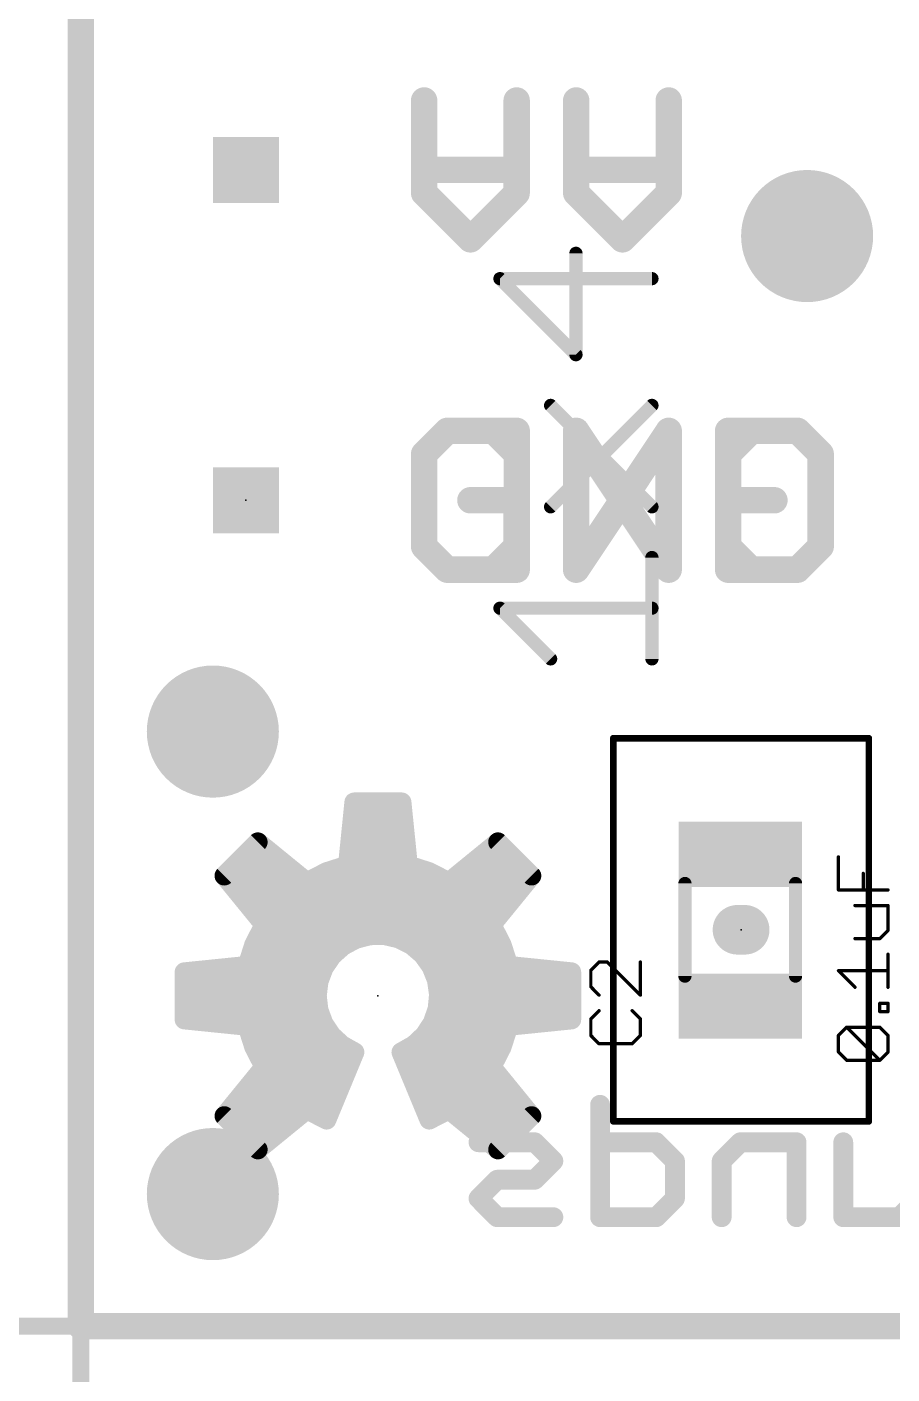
# Model space of a CAD drawing. Extents: x -8 to 103, y -21 to 29.
# Drawn here: x -0.41 to 6.24, y -0.37 to 9.99 of the extents above; entities that cross this region are included whole.
import ezdxf

# ---------------------------------------------------------------- set-up
doc = ezdxf.new("R2010")
doc.units = 0
for name, color, linetype in [('18', 110, 'CONTINUOUS'), ('20', 53, 'CONTINUOUS'), ('21', 41, 'CONTINUOUS'), ('22', 40, 'CONTINUOUS'), ('23', 53, 'CONTINUOUS'), ('25', 253, 'CONTINUOUS'), ('27', 253, 'CONTINUOUS'), ('39', 12, 'CONTINUOUS'), ('47', 253, 'CONTINUOUS'), ('51', 53, 'CONTINUOUS')]:
    doc.layers.add(name, color=color, linetype=linetype)

# ---------------------------------------------------------------- blocks, each defined once
blk = doc.blocks.new('RECT')
blk.add_solid([(-0.5, -0.5), (0.5, -0.5), (-0.5, 0.5), (0.5, 0.5)])
blk = doc.blocks.new('ROUNDV')
at = {"const_width": 0.5}
blk.add_lwpolyline([(0, -0.25, 1), (0, 0.25, 1), (0, -0.25)], format="xyb", dxfattribs=at)

msp = doc.modelspace()

# ---------------------------------------------------------------- linework, layer by layer
at = {"layer": '20', "const_width": 0.2032}
for points in [[(0, 20.32), (0, 0)], [(0, 0), (45.72, 0)]]:
    msp.add_lwpolyline(points, dxfattribs=at)
at = {"layer": '20', "const_width": 0.1016}
for points in [[(0, 0.0508, 1), (0, -0.0508)], [(-0.0508, 0, 1), (0.0508, 0)]]:
    msp.add_lwpolyline(points, format="xyb", dxfattribs=at)
at = {"layer": '21'}
for points, const_width in [([(2.6416, 9.4243), (2.6416, 8.7125)], 0.2032), ([(3.3534, 8.7125), (3.3534, 9.4243)], 0.2032), ([(3.811, 8.8905), (4.5228, 8.8905)], 0.2032), ([(2.6416, 8.7125), (2.9975, 8.3566)], 0.2032), ([(2.9975, 8.3566), (3.3534, 8.7125)], 0.2032), ([(2.8196, 6.8843), (2.6416, 6.7064)], 0.2032), ([(3.1755, 6.8843), (2.8196, 6.8843)], 0.2032), ([(3.3534, 6.7064), (3.1755, 6.8843)], 0.2032), ([(3.811, 5.8166), (3.811, 6.8843)], 0.2032), ([(3.811, 6.8843), (4.5228, 5.8166)], 0.2032), ([(4.5228, 5.8166), (4.5228, 6.8843)], 0.2032), ([(4.9804, 6.8843), (4.9804, 5.8166)], 0.2032), ([(5.5143, 6.8843), (4.9804, 6.8843)], 0.2032), ([(5.6922, 6.7064), (5.5143, 6.8843)], 0.2032), ([(2.6416, 6.7064), (2.6416, 5.9946)], 0.2032), ([(5.6922, 5.9946), (5.6922, 6.7064)], 0.2032), ([(3.3534, 6.3505), (2.9975, 6.3505)], 0.2032), ([(3.3534, 5.9946), (3.3534, 6.3505)], 0.2032), ([(2.6416, 5.9946), (2.8196, 5.8166)], 0.2032), ([(3.1755, 5.8166), (3.3534, 5.9946)], 0.2032), ([(5.5143, 5.8166), (5.6922, 5.9946)], 0.2032), ([(2.8196, 5.8166), (3.1755, 5.8166)], 0.2032), ([(4.9804, 5.8166), (5.5143, 5.8166)], 0.2032), ([(2.1032, 4.0288), (2.054, 3.5449)], 0.15), ([(2.4688, 4.0288), (2.1032, 4.0288)], 0.15), ([(2.518, 3.5449), (2.4688, 4.0288)], 0.15), ([(2.0901, 3.9), (2.4819, 3.9)], 0.15), ([(1.3625, 3.722), (1.104, 3.4635)], 0.15), ([(1.7395, 3.4146), (1.3625, 3.722)], 0.15), ([(2.0749, 3.75), (2.4971, 3.75)], 0.15), ([(3.2095, 3.722), (2.8325, 3.4146)], 0.15), ([(3.468, 3.4635), (3.2095, 3.722)], 0.15), ([(1.2405, 3.6), (1.5121, 3.6)], 0.15), ([(2.0596, 3.6), (2.5124, 3.6)], 0.15), ([(3.0599, 3.6), (3.3315, 3.6)], 0.15), ([(1.104, 3.4635), (1.4114, 3.0865)], 0.15), ([(1.115, 3.45), (1.6961, 3.45)], 0.15), ([(1.8913, 3.4928), (1.7395, 3.4146)], 0.15), ([(1.8082, 3.45), (2.7638, 3.45)], 0.15), ([(2.054, 3.5449), (1.8913, 3.4928)], 0.15), ([(2.6807, 3.4928), (2.518, 3.5449)], 0.15), ([(2.8325, 3.4146), (2.6807, 3.4928)], 0.15), ([(2.8759, 3.45), (3.457, 3.45)], 0.15), ([(3.1606, 3.0865), (3.468, 3.4635)], 0.15), ([(1.2373, 3.3), (3.3347, 3.3)], 0.15), ([(1.3596, 3.15), (3.2124, 3.15)], 0.15), ([(5.0521, 3.048), (5.1079, 3.048)], 0.381), ([(1.4114, 3.0865), (1.3332, 2.9347)], 0.15), ([(3.2388, 2.9347), (3.1606, 3.0865)], 0.15), ([(1.3332, 2.9347), (1.2811, 2.772)], 0.15), ([(1.3668, 3), (2.2068, 3)], 0.15), ([(2.0171, 2.9239), (2.1161, 2.9768)], 0.15), ([(2.1161, 2.9768), (2.2248, 3.0046)], 0.15), ([(2.2248, 3.0046), (2.337, 3.0058)], 0.15), ([(2.337, 3.0058), (2.4462, 2.9804)], 0.15), ([(2.362, 3), (3.2052, 3)], 0.15), ([(2.4462, 2.9804), (2.5463, 2.9296)], 0.15), ([(2.5463, 2.9296), (2.6315, 2.8566)], 0.15), ([(3.2909, 2.772), (3.2388, 2.9347)], 0.15), ([(1.3061, 2.85), (1.9347, 2.85)], 0.15), ([(1.8702, 2.7564), (1.9336, 2.849)], 0.15), ([(1.9336, 2.849), (2.0171, 2.9239)], 0.15), ([(2.6315, 2.8566), (2.6968, 2.7654)], 0.15), ([(2.6362, 2.85), (3.2659, 2.85)], 0.15), ([(1.2811, 2.772), (0.7972, 2.7228)], 0.15), ([(0.7972, 2.7228), (0.7972, 2.3572)], 0.15), ([(1.8307, 2.6514), (1.8702, 2.7564)], 0.15), ([(2.6968, 2.7654), (2.7387, 2.6613)], 0.15), ([(3.7748, 2.7228), (3.2909, 2.772)], 0.15), ([(3.7748, 2.3572), (3.7748, 2.7228)], 0.15), ([(0.7972, 2.7), (1.849, 2.7)], 0.15), ([(1.8172, 2.54), (1.8307, 2.6514)], 0.15), ([(2.7231, 2.7), (3.7748, 2.7)], 0.15), ([(2.7387, 2.6613), (2.7545, 2.5502)], 0.15), ([(0.7972, 2.55), (1.8184, 2.55)], 0.15), ([(1.8301, 2.4306), (1.8172, 2.54)], 0.15), ([(2.7545, 2.5502), (2.7435, 2.4385)], 0.15), ([(2.7545, 2.55), (3.7748, 2.55)], 0.15), ([(1.8683, 2.3272), (1.8301, 2.4306)], 0.15), ([(2.7435, 2.4385), (2.7063, 2.3327)], 0.15), ([(0.7972, 2.4), (1.8414, 2.4)], 0.15), ([(0.7972, 2.3572), (1.2811, 2.308)], 0.15), ([(1.2811, 2.308), (1.3332, 2.1453)], 0.15), ([(1.9295, 2.2355), (1.8683, 2.3272)], 0.15), ([(2.7063, 2.3327), (2.645, 2.2387)], 0.15), ([(2.73, 2.4), (3.7748, 2.4)], 0.15), ([(3.2388, 2.1453), (3.2909, 2.308)], 0.15), ([(3.2909, 2.308), (3.7748, 2.3572)], 0.15), ([(1.2997, 2.25), (1.9199, 2.25)], 0.15), ([(2.0104, 2.1607), (1.9295, 2.2355)], 0.15), ([(2.645, 2.2387), (2.5632, 2.162)], 0.15), ([(2.6524, 2.25), (3.2723, 2.25)], 0.15), ([(1.3332, 2.1453), (1.4114, 1.9935)], 0.15), ([(1.8913, 1.5872), (2.1066, 2.1069)], 0.15), ([(2.1066, 2.1069), (2.0104, 2.1607)], 0.15), ([(2.5632, 2.162), (2.4654, 2.1069)], 0.15), ([(2.4654, 2.1069), (2.6807, 1.5872)], 0.15), ([(3.1606, 1.9935), (3.2388, 2.1453)], 0.15), ([(1.3565, 2.1), (2.1037, 2.1)], 0.15), ([(2.4683, 2.1), (3.2155, 2.1)], 0.15), ([(1.4114, 1.9935), (1.104, 1.6165)], 0.15), ([(1.3759, 1.95), (2.0416, 1.95)], 0.15), ([(2.5304, 1.95), (3.1961, 1.95)], 0.15), ([(3.468, 1.6165), (3.1606, 1.9935)], 0.15), ([(1.2536, 1.8), (1.9795, 1.8)], 0.15), ([(2.5925, 1.8), (3.3184, 1.8)], 0.15), ([(1.104, 1.6165), (1.3625, 1.358)], 0.15), ([(1.1313, 1.65), (1.7206, 1.65)], 0.15), ([(1.3625, 1.358), (1.7395, 1.6654)], 0.15), ([(1.7395, 1.6654), (1.8913, 1.5872)], 0.15), ([(1.7694, 1.65), (1.9173, 1.65)], 0.15), ([(2.6547, 1.65), (2.8026, 1.65)], 0.15), ([(2.6807, 1.5872), (2.8325, 1.6654)], 0.15), ([(2.8325, 1.6654), (3.2095, 1.358)], 0.15), ([(2.8514, 1.65), (3.4407, 1.65)], 0.15), ([(3.2095, 1.358), (3.468, 1.6165)], 0.15), ([(1.2205, 1.5), (1.5367, 1.5)], 0.15), ([(3.0353, 1.5), (3.3515, 1.5)], 0.15)]:
    msp.add_lwpolyline(points, dxfattribs=dict(at, const_width=const_width))
for points, const_width in [([(2.6924, 9.4243, 1), (2.5908, 9.4243)], 0.1016), ([(3.4042, 9.4243, 1), (3.3026, 9.4243)], 0.1016), ([(3.811, 8.9413, 1), (3.811, 8.8397)], 0.1016), ([(4.5228, 8.8397, 1), (4.5228, 8.9413)], 0.1016), ([(2.6775, 8.7484, 1), (2.6057, 8.6766)], 0.1016), ([(3.3893, 8.6766, 1), (3.3175, 8.7484)], 0.1016), ([(2.5908, 8.7125, 1), (2.6924, 8.7125)], 0.1016), ([(3.3026, 8.7125, 1), (3.4042, 8.7125)], 0.1016), ([(2.9616, 8.3925, 1), (3.0334, 8.3207)], 0.1016), ([(2.9616, 8.3207, 1), (3.0334, 8.3925)], 0.1016), ([(2.8196, 6.9351, 1), (2.8196, 6.8335)], 0.1016), ([(2.8555, 6.8484, 1), (2.7836, 6.9202)], 0.1016), ([(3.2114, 6.9202, 1), (3.1395, 6.8484)], 0.1016), ([(3.1755, 6.8335, 1), (3.1755, 6.9351)], 0.1016), ([(3.8618, 6.8843, 1), (3.7602, 6.8843)], 0.1016), ([(3.8533, 6.9125, 1), (3.7687, 6.8561)], 0.1016), ([(4.5736, 6.8843, 1), (4.472, 6.8843)], 0.1016), ([(5.0312, 6.8843, 1), (4.9296, 6.8843)], 0.1016), ([(4.9804, 6.9351, 1), (4.9804, 6.8335)], 0.1016), ([(5.5502, 6.9202, 1), (5.4783, 6.8484)], 0.1016), ([(5.5143, 6.8335, 1), (5.5143, 6.9351)], 0.1016), ([(2.6924, 6.7064, 1), (2.5908, 6.7064)], 0.1016), ([(2.6057, 6.7423, 1), (2.6775, 6.6704)], 0.1016), ([(3.3175, 6.6704, 1), (3.3893, 6.7423)], 0.1016), ([(5.743, 6.7064, 1), (5.6414, 6.7064)], 0.1016), ([(5.6563, 6.6704, 1), (5.7281, 6.7423)], 0.1016), ([(2.9975, 6.4013, 1), (2.9975, 6.2997)], 0.1016), ([(3.4042, 6.3505, 1), (3.3026, 6.3505)], 0.1016), ([(3.3534, 6.2997, 1), (3.3534, 6.4013)], 0.1016), ([(2.6775, 6.0305, 1), (2.6057, 5.9586)], 0.1016), ([(2.5908, 5.9946, 1), (2.6924, 5.9946)], 0.1016), ([(3.3026, 5.9946, 1), (3.4042, 5.9946)], 0.1016), ([(3.3893, 5.9586, 1), (3.3175, 6.0305)], 0.1016), ([(5.6414, 5.9946, 1), (5.743, 5.9946)], 0.1016), ([(5.7281, 5.9586, 1), (5.6563, 6.0305)], 0.1016), ([(2.8196, 5.8674, 1), (2.8196, 5.7658)], 0.1016), ([(3.1755, 5.7658, 1), (3.1755, 5.8674)], 0.1016), ([(4.9804, 5.8674, 1), (4.9804, 5.7658)], 0.1016), ([(5.5143, 5.7658, 1), (5.5143, 5.8674)], 0.1016), ([(2.7836, 5.7807, 1), (2.8555, 5.8525)], 0.1016), ([(3.1395, 5.8525, 1), (3.2114, 5.7807)], 0.1016), ([(3.7602, 5.8166, 1), (3.8618, 5.8166)], 0.1016), ([(4.472, 5.8166, 1), (4.5736, 5.8166)], 0.1016), ([(4.4805, 5.7884, 1), (4.5651, 5.8448)], 0.1016), ([(4.9296, 5.8166, 1), (5.0312, 5.8166)], 0.1016), ([(5.4783, 5.8525, 1), (5.5502, 5.7807)], 0.1016), ([(2.1032, 4.0663, 1), (2.1032, 3.9913)], 0.075), ([(2.1405, 4.025, 1), (2.0659, 4.0326)], 0.075), ([(2.5061, 4.0326, 1), (2.4315, 4.025)], 0.075), ([(2.4688, 3.9913, 1), (2.4688, 4.0663)], 0.075), ([(2.0901, 3.9375, 1), (2.0901, 3.8625)], 0.075), ([(2.4819, 3.8625, 1), (2.4819, 3.9375)], 0.075), ([(1.3862, 3.7511, 1), (1.3388, 3.6929)], 0.075), ([(1.389, 3.6955, 1), (1.336, 3.7485)], 0.075), ([(2.0749, 3.7875, 1), (2.0749, 3.7125)], 0.075), ([(2.4971, 3.7125, 1), (2.4971, 3.7875)], 0.075), ([(3.236, 3.7485, 1), (3.183, 3.6955)], 0.075), ([(3.2332, 3.6929, 1), (3.1858, 3.7511)], 0.075), ([(1.2405, 3.6375, 1), (1.2405, 3.5625)], 0.075), ([(1.5121, 3.5625, 1), (1.5121, 3.6375)], 0.075), ([(2.0596, 3.6375, 1), (2.0596, 3.5625)], 0.075), ([(2.5124, 3.5625, 1), (2.5124, 3.6375)], 0.075), ([(3.0599, 3.6375, 1), (3.0599, 3.5625)], 0.075), ([(3.3315, 3.5625, 1), (3.3315, 3.6375)], 0.075), ([(1.1331, 3.4872, 1), (1.0749, 3.4398)], 0.075), ([(1.0775, 3.49, 1), (1.1305, 3.437)], 0.075), ([(1.115, 3.4875, 1), (1.115, 3.4125)], 0.075), ([(1.6961, 3.4125, 1), (1.6961, 3.4875)], 0.075), ([(1.8082, 3.4875, 1), (1.8082, 3.4125)], 0.075), ([(1.8799, 3.5285, 1), (1.9028, 3.4571)], 0.075), ([(1.9085, 3.4595, 1), (1.8742, 3.5262)], 0.075), ([(2.0167, 3.5487, 1), (2.0913, 3.5411)], 0.075), ([(2.0654, 3.5092, 1), (2.0426, 3.5806)], 0.075), ([(2.5294, 3.5806, 1), (2.5066, 3.5092)], 0.075), ([(2.4807, 3.5411, 1), (2.5553, 3.5487)], 0.075), ([(2.6978, 3.5262, 1), (2.6635, 3.4595)], 0.075), ([(2.6692, 3.4571, 1), (2.6921, 3.5285)], 0.075), ([(2.7638, 3.4125, 1), (2.7638, 3.4875)], 0.075), ([(2.8759, 3.4875, 1), (2.8759, 3.4125)], 0.075), ([(3.4971, 3.4398, 1), (3.4389, 3.4872)], 0.075), ([(3.4415, 3.437, 1), (3.4945, 3.49)], 0.075), ([(3.457, 3.4125, 1), (3.457, 3.4875)], 0.075), ([(1.7223, 3.4479, 1), (1.7567, 3.3813)], 0.075), ([(1.7158, 3.3855, 1), (1.7632, 3.4437)], 0.075), ([(2.8088, 3.4437, 1), (2.8562, 3.3855)], 0.075), ([(2.8153, 3.3813, 1), (2.8497, 3.4479)], 0.075), ([(1.2373, 3.3375, 1), (1.2373, 3.2625)], 0.075), ([(3.3347, 3.2625, 1), (3.3347, 3.3375)], 0.075), ([(1.3596, 3.1875, 1), (1.3596, 3.1125)], 0.075), ([(3.2124, 3.1125, 1), (3.2124, 3.1875)], 0.075), ([(5.0521, 3.1433, 1), (5.0521, 2.9527)], 0.1905), ([(5.1079, 2.9527, 1), (5.1079, 3.1433)], 0.1905), ([(1.4447, 3.0693, 1), (1.3781, 3.1037)], 0.075), ([(1.3823, 3.0628, 1), (1.4405, 3.1102)], 0.075), ([(3.1939, 3.1037, 1), (3.1273, 3.0693)], 0.075), ([(3.1315, 3.1102, 1), (3.1897, 3.0628)], 0.075), ([(1.3689, 2.9232, 1), (1.2975, 2.9461)], 0.075), ([(1.3668, 3.0375, 1), (1.3668, 2.9625)], 0.075), ([(2.1068, 3.0131, 1), (2.1254, 2.9404)], 0.075), ([(2.1338, 2.9437, 1), (2.0984, 3.0098)], 0.075), ([(2.2244, 3.0421, 1), (2.2252, 2.9671)], 0.075), ([(2.2068, 2.9625, 1), (2.2068, 3.0375)], 0.075), ([(2.2341, 2.9683, 1), (2.2155, 3.0409)], 0.075), ([(2.3455, 3.0424, 1), (2.3285, 2.9693)], 0.075), ([(2.362, 3.0375, 1), (2.362, 2.9625)], 0.075), ([(2.3374, 2.9683, 1), (2.3366, 3.0433)], 0.075), ([(2.4632, 3.0138, 1), (2.4293, 2.9469)], 0.075), ([(2.4377, 2.9438, 1), (2.4548, 3.0169)], 0.075), ([(2.5707, 2.9581, 1), (2.5219, 2.9012)], 0.075), ([(3.2745, 2.9461, 1), (3.2031, 2.9232)], 0.075), ([(3.2052, 2.9625, 1), (3.2052, 3.0375)], 0.075), ([(1.3061, 2.8875, 1), (1.3061, 2.8125)], 0.075), ([(1.2998, 2.9518, 1), (1.3665, 2.9175)], 0.075), ([(1.9085, 2.8769, 1), (1.9586, 2.8211)], 0.075), ([(1.9645, 2.8278, 1), (1.9026, 2.8702)], 0.075), ([(1.9347, 2.8125, 1), (1.9347, 2.8875)], 0.075), ([(1.9994, 2.957, 1), (2.0348, 2.8908)], 0.075), ([(2.0421, 2.896, 1), (1.9921, 2.9518)], 0.075), ([(2.5294, 2.8962, 1), (2.5633, 2.9631)], 0.075), ([(2.662, 2.8784, 1), (2.601, 2.8347)], 0.075), ([(2.6362, 2.8875, 1), (2.6362, 2.8125)], 0.075), ([(2.6071, 2.8281, 1), (2.6559, 2.885)], 0.075), ([(3.2055, 2.9175, 1), (3.2722, 2.9518)], 0.075), ([(3.2659, 2.8125, 1), (3.2659, 2.8875)], 0.075), ([(0.8347, 2.7228, 1), (0.7597, 2.7228)], 0.075), ([(0.7934, 2.7601, 1), (0.801, 2.6855)], 0.075), ([(1.2454, 2.7834, 1), (1.3168, 2.7606)], 0.075), ([(1.2849, 2.7347, 1), (1.2773, 2.8093)], 0.075), ([(1.8392, 2.7776, 1), (1.9011, 2.7352)], 0.075), ([(1.9053, 2.7432, 1), (1.8351, 2.7696)], 0.075), ([(2.7316, 2.7794, 1), (2.6621, 2.7514)], 0.075), ([(2.6664, 2.7435, 1), (2.7273, 2.7872)], 0.075), ([(3.2947, 2.8093, 1), (3.2871, 2.7347)], 0.075), ([(3.2552, 2.7606, 1), (3.3266, 2.7834)], 0.075), ([(3.8123, 2.7228, 1), (3.7373, 2.7228)], 0.075), ([(3.771, 2.6855, 1), (3.7786, 2.7601)], 0.075), ([(0.7972, 2.7375, 1), (0.7972, 2.6625)], 0.075), ([(1.7956, 2.6646, 1), (1.8657, 2.6382)], 0.075), ([(1.8679, 2.6469, 1), (1.7934, 2.6559)], 0.075), ([(1.849, 2.6625, 1), (1.849, 2.7375)], 0.075), ([(2.7231, 2.7375, 1), (2.7231, 2.6625)], 0.075), ([(2.7758, 2.6666, 1), (2.7015, 2.656)], 0.075), ([(2.7039, 2.6473, 1), (2.7735, 2.6752)], 0.075), ([(3.7748, 2.6625, 1), (3.7748, 2.7375)], 0.075), ([(0.7972, 2.5875, 1), (0.7972, 2.5125)], 0.075), ([(1.8544, 2.5444, 1), (1.78, 2.5356)], 0.075), ([(1.8184, 2.5125, 1), (1.8184, 2.5875)], 0.075), ([(2.7545, 2.5875, 1), (2.7545, 2.5125)], 0.075), ([(2.7919, 2.5465, 1), (2.7172, 2.5538)], 0.075), ([(2.7174, 2.5449, 1), (2.7917, 2.5555)], 0.075), ([(3.7748, 2.5125, 1), (3.7748, 2.5875)], 0.075), ([(1.78, 2.5445, 1), (1.8544, 2.5355)], 0.075), ([(1.8653, 2.4435, 1), (1.795, 2.4176)], 0.075), ([(2.7789, 2.4261, 1), (2.7082, 2.451)], 0.075), ([(0.7972, 2.4375, 1), (0.7972, 2.3625)], 0.075), ([(0.801, 2.3945, 1), (0.7934, 2.3199)], 0.075), ([(0.7597, 2.3572, 1), (0.8347, 2.3572)], 0.075), ([(1.3168, 2.3194, 1), (1.2454, 2.2966)], 0.075), ([(1.2773, 2.2707, 1), (1.2849, 2.3453)], 0.075), ([(1.7929, 2.4262, 1), (1.8674, 2.435)], 0.075), ([(1.8995, 2.348, 1), (1.8371, 2.3063)], 0.075), ([(1.8414, 2.3625, 1), (1.8414, 2.4375)], 0.075), ([(2.671, 2.3451, 1), (2.7417, 2.3202)], 0.075), ([(2.7378, 2.3122, 1), (2.6749, 2.3531)], 0.075), ([(2.73, 2.4375, 1), (2.73, 2.3625)], 0.075), ([(2.7062, 2.4422, 1), (2.7809, 2.4348)], 0.075), ([(3.2871, 2.3453, 1), (3.2947, 2.2707)], 0.075), ([(3.3266, 2.2966, 1), (3.2552, 2.3194)], 0.075), ([(3.7373, 2.3572, 1), (3.8123, 2.3572)], 0.075), ([(3.7786, 2.3199, 1), (3.771, 2.3945)], 0.075), ([(3.7748, 2.3625, 1), (3.7748, 2.4375)], 0.075), ([(1.2997, 2.2875, 1), (1.2997, 2.2125)], 0.075), ([(1.8331, 2.3142, 1), (1.9035, 2.3401)], 0.075), ([(1.955, 2.2631, 1), (1.9041, 2.208)], 0.075), ([(1.8983, 2.2147, 1), (1.9607, 2.2564)], 0.075), ([(1.9199, 2.2125, 1), (1.9199, 2.2875)], 0.075), ([(2.6136, 2.2592, 1), (2.6765, 2.2182)], 0.075), ([(2.6524, 2.2875, 1), (2.6524, 2.2125)], 0.075), ([(2.6707, 2.2113, 1), (2.6194, 2.266)], 0.075), ([(3.2723, 2.2125, 1), (3.2723, 2.2875)], 0.075), ([(1.3665, 2.1625, 1), (1.2998, 2.1282)], 0.075), ([(1.2975, 2.1339, 1), (1.3689, 2.1568)], 0.075), ([(2.0288, 2.1935, 1), (1.9921, 2.128)], 0.075), ([(1.985, 2.1332, 1), (2.0359, 2.1883)], 0.075), ([(2.1412, 2.0925, 1), (2.072, 2.1213)], 0.075), ([(2.0883, 2.0742, 1), (2.1249, 2.1396)], 0.075), ([(2.5, 2.1213, 1), (2.4308, 2.0925)], 0.075), ([(2.447, 2.1396, 1), (2.4838, 2.0742)], 0.075), ([(2.5375, 2.1893, 1), (2.5888, 2.1346)], 0.075), ([(2.5816, 2.1293, 1), (2.5448, 2.1946)], 0.075), ([(3.2031, 2.1568, 1), (3.2745, 2.1339)], 0.075), ([(3.2722, 2.1282, 1), (3.2055, 2.1625)], 0.075), ([(1.3565, 2.1375, 1), (1.3565, 2.0625)], 0.075), ([(2.1037, 2.0625, 1), (2.1037, 2.1375)], 0.075), ([(2.4683, 2.1375, 1), (2.4683, 2.0625)], 0.075), ([(3.2155, 2.0625, 1), (3.2155, 2.1375)], 0.075), ([(1.3759, 1.9875, 1), (1.3759, 1.9125)], 0.075), ([(1.3781, 1.9763, 1), (1.4447, 2.0107)], 0.075), ([(1.4405, 1.9698, 1), (1.3823, 2.0172)], 0.075), ([(2.0416, 1.9125, 1), (2.0416, 1.9875)], 0.075), ([(2.5304, 1.9875, 1), (2.5304, 1.9125)], 0.075), ([(3.1897, 2.0172, 1), (3.1315, 1.9698)], 0.075), ([(3.1273, 2.0107, 1), (3.1939, 1.9763)], 0.075), ([(3.1961, 1.9125, 1), (3.1961, 1.9875)], 0.075), ([(1.2536, 1.8375, 1), (1.2536, 1.7625)], 0.075), ([(1.9795, 1.7625, 1), (1.9795, 1.8375)], 0.075), ([(2.5925, 1.8375, 1), (2.5925, 1.7625)], 0.075), ([(3.3184, 1.7625, 1), (3.3184, 1.8375)], 0.075), ([(1.1305, 1.643, 1), (1.0775, 1.59)], 0.075), ([(1.0749, 1.6402, 1), (1.1331, 1.5928)], 0.075), ([(1.1313, 1.6875, 1), (1.1313, 1.6125)], 0.075), ([(1.7567, 1.6987, 1), (1.7223, 1.6321)], 0.075), ([(1.7632, 1.6363, 1), (1.7158, 1.6945)], 0.075), ([(1.7206, 1.6125, 1), (1.7206, 1.6875)], 0.075), ([(1.7694, 1.6875, 1), (1.7694, 1.6125)], 0.075), ([(1.8741, 1.5539, 1), (1.9085, 1.6205)], 0.075), ([(1.9173, 1.6125, 1), (1.9173, 1.6875)], 0.075), ([(2.6547, 1.6875, 1), (2.6547, 1.6125)], 0.075), ([(2.6635, 1.6205, 1), (2.6979, 1.5539)], 0.075), ([(2.8562, 1.6945, 1), (2.8088, 1.6363)], 0.075), ([(2.8026, 1.6125, 1), (2.8026, 1.6875)], 0.075), ([(2.8514, 1.6875, 1), (2.8514, 1.6125)], 0.075), ([(2.8497, 1.6321, 1), (2.8153, 1.6987)], 0.075), ([(3.4389, 1.5928, 1), (3.4971, 1.6402)], 0.075), ([(3.4407, 1.6125, 1), (3.4407, 1.6875)], 0.075), ([(3.4945, 1.59, 1), (3.4415, 1.643)], 0.075), ([(1.2205, 1.5375, 1), (1.2205, 1.4625)], 0.075), ([(1.5367, 1.4625, 1), (1.5367, 1.5375)], 0.075), ([(1.8567, 1.6016, 1), (1.9259, 1.5728)], 0.075), ([(2.6461, 1.5728, 1), (2.7153, 1.6016)], 0.075), ([(3.0353, 1.5375, 1), (3.0353, 1.4625)], 0.075), ([(3.3515, 1.4625, 1), (3.3515, 1.5375)], 0.075), ([(1.3388, 1.3871, 1), (1.3862, 1.3289)], 0.075), ([(1.336, 1.3315, 1), (1.389, 1.3845)], 0.075), ([(3.183, 1.3845, 1), (3.236, 1.3315)], 0.075), ([(3.1858, 1.3289, 1), (3.2332, 1.3871)], 0.075)]:
    msp.add_lwpolyline(points, format="xyb", dxfattribs=dict(at, const_width=const_width))
at = {"layer": '22'}
for points, const_width in [([(3.8114, 8.7125), (3.8114, 9.4243)], 0.2032), ([(4.5232, 9.4243), (4.5232, 8.7125)], 0.2032), ([(3.3538, 8.8905), (2.642, 8.8905)], 0.2032), ([(4.1673, 8.3566), (3.8114, 8.7125)], 0.2032), ([(4.5232, 8.7125), (4.1673, 8.3566)], 0.2032), ([(2.642, 6.7064), (2.8199, 6.8843)], 0.2032), ([(2.8199, 6.8843), (3.3538, 6.8843)], 0.2032), ([(3.3538, 6.8843), (3.3538, 5.8166)], 0.2032), ([(4.5232, 6.8843), (3.8114, 5.8166)], 0.2032), ([(3.8114, 5.8166), (3.8114, 6.8843)], 0.2032), ([(4.5232, 5.8166), (4.5232, 6.8843)], 0.2032), ([(4.9808, 6.7064), (5.1587, 6.8843)], 0.2032), ([(5.1587, 6.8843), (5.5146, 6.8843)], 0.2032), ([(5.5146, 6.8843), (5.6926, 6.7064)], 0.2032), ([(2.642, 5.9946), (2.642, 6.7064)], 0.2032), ([(5.6926, 6.7064), (5.6926, 5.9946)], 0.2032), ([(4.9808, 5.9946), (4.9808, 6.3505)], 0.2032), ([(4.9808, 6.3505), (5.3367, 6.3505)], 0.2032), ([(2.8199, 5.8166), (2.642, 5.9946)], 0.2032), ([(5.1587, 5.8166), (4.9808, 5.9946)], 0.2032), ([(5.6926, 5.9946), (5.5146, 5.8166)], 0.2032), ([(3.3538, 5.8166), (2.8199, 5.8166)], 0.2032), ([(5.5146, 5.8166), (5.1587, 5.8166)], 0.2032), ([(3.9951, 1.7025), (3.9951, 0.8382)], 0.1524), ([(3.4918, 1.4144), (3.0596, 1.4144)], 0.1524), ([(3.6358, 1.2704), (3.4918, 1.4144)], 0.1524), ([(4.4273, 1.4144), (3.9951, 1.4144)], 0.1524), ([(4.5713, 1.2704), (4.4273, 1.4144)], 0.1524), ([(5.0747, 1.4144), (4.9306, 1.2704)], 0.1524), ([(5.5069, 1.4144), (5.0747, 1.4144)], 0.1524), ([(5.5069, 0.8382), (5.5069, 1.4144)], 0.1524), ([(5.8662, 0.8382), (5.8662, 1.4144)], 0.1524), ([(3.4918, 1.1263), (3.6358, 1.2704)], 0.1524), ([(4.5713, 0.9823), (4.5713, 1.2704)], 0.1524), ([(4.9306, 1.2704), (4.9306, 0.8382)], 0.1524), ([(3.0596, 0.9823), (3.2037, 1.1263)], 0.1524), ([(3.2037, 1.1263), (3.4918, 1.1263)], 0.1524), ([(3.2037, 0.8382), (3.0596, 0.9823)], 0.1524), ([(4.4273, 0.8382), (4.5713, 0.9823)], 0.1524), ([(6.4424, 0.9823), (6.2983, 0.8382)], 0.1524), ([(3.6358, 0.8382), (3.2037, 0.8382)], 0.1524), ([(3.9951, 0.8382), (4.4273, 0.8382)], 0.1524), ([(6.2983, 0.8382), (5.8662, 0.8382)], 0.1524)]:
    msp.add_lwpolyline(points, dxfattribs=dict(at, const_width=const_width))
for points, const_width in [([(3.8622, 9.4243, 1), (3.7606, 9.4243)], 0.1016), ([(4.574, 9.4243, 1), (4.4724, 9.4243)], 0.1016), ([(2.642, 8.9413, 1), (2.642, 8.8397)], 0.1016), ([(3.3538, 8.8397, 1), (3.3538, 8.9413)], 0.1016), ([(3.8473, 8.7484, 1), (3.7755, 8.6766)], 0.1016), ([(4.5591, 8.6766, 1), (4.4873, 8.7484)], 0.1016), ([(3.7606, 8.7125, 1), (3.8622, 8.7125)], 0.1016), ([(4.4724, 8.7125, 1), (4.574, 8.7125)], 0.1016), ([(4.1314, 8.3925, 1), (4.2032, 8.3207)], 0.1016), ([(4.1314, 8.3207, 1), (4.2032, 8.3925)], 0.1016), ([(2.8199, 6.9351, 1), (2.8199, 6.8335)], 0.1016), ([(2.8559, 6.8484, 1), (2.784, 6.9202)], 0.1016), ([(3.4046, 6.8843, 1), (3.303, 6.8843)], 0.1016), ([(3.3538, 6.8335, 1), (3.3538, 6.9351)], 0.1016), ([(3.8622, 6.8843, 1), (3.7606, 6.8843)], 0.1016), ([(4.574, 6.8843, 1), (4.4724, 6.8843)], 0.1016), ([(4.5655, 6.8561, 1), (4.4809, 6.9125)], 0.1016), ([(5.1587, 6.9351, 1), (5.1587, 6.8335)], 0.1016), ([(5.1947, 6.8484, 1), (5.1228, 6.9202)], 0.1016), ([(5.5506, 6.9202, 1), (5.4787, 6.8484)], 0.1016), ([(5.5146, 6.8335, 1), (5.5146, 6.9351)], 0.1016), ([(2.6928, 6.7064, 1), (2.5912, 6.7064)], 0.1016), ([(2.6061, 6.7423, 1), (2.6779, 6.6704)], 0.1016), ([(4.9449, 6.7423, 1), (5.0167, 6.6704)], 0.1016), ([(5.7434, 6.7064, 1), (5.6418, 6.7064)], 0.1016), ([(5.6567, 6.6704, 1), (5.7285, 6.7423)], 0.1016), ([(5.0316, 6.3505, 1), (4.93, 6.3505)], 0.1016), ([(4.9808, 6.4013, 1), (4.9808, 6.2997)], 0.1016), ([(5.3367, 6.2997, 1), (5.3367, 6.4013)], 0.1016), ([(2.6779, 6.0305, 1), (2.6061, 5.9586)], 0.1016), ([(2.5912, 5.9946, 1), (2.6928, 5.9946)], 0.1016), ([(5.0167, 6.0305, 1), (4.9449, 5.9586)], 0.1016), ([(4.93, 5.9946, 1), (5.0316, 5.9946)], 0.1016), ([(5.6418, 5.9946, 1), (5.7434, 5.9946)], 0.1016), ([(5.7285, 5.9586, 1), (5.6567, 6.0305)], 0.1016), ([(2.8199, 5.8674, 1), (2.8199, 5.7658)], 0.1016), ([(3.3538, 5.7658, 1), (3.3538, 5.8674)], 0.1016), ([(5.1587, 5.8674, 1), (5.1587, 5.7658)], 0.1016), ([(5.5146, 5.7658, 1), (5.5146, 5.8674)], 0.1016), ([(2.784, 5.7807, 1), (2.8559, 5.8525)], 0.1016), ([(3.303, 5.8166, 1), (3.4046, 5.8166)], 0.1016), ([(3.7691, 5.8448, 1), (3.8537, 5.7884)], 0.1016), ([(3.7606, 5.8166, 1), (3.8622, 5.8166)], 0.1016), ([(4.4724, 5.8166, 1), (4.574, 5.8166)], 0.1016), ([(5.1228, 5.7807, 1), (5.1947, 5.8525)], 0.1016), ([(5.4787, 5.8525, 1), (5.5506, 5.7807)], 0.1016), ([(4.0332, 1.7025, 1), (3.957, 1.7025)], 0.0762), ([(3.0596, 1.4525, 1), (3.0596, 1.3763)], 0.0762), ([(3.5187, 1.4414, 1), (3.4648, 1.3875)], 0.0762), ([(3.4918, 1.3763, 1), (3.4918, 1.4525)], 0.0762), ([(3.9951, 1.4525, 1), (3.9951, 1.3763)], 0.0762), ([(4.4542, 1.4414, 1), (4.4003, 1.3875)], 0.0762), ([(4.4273, 1.3763, 1), (4.4273, 1.4525)], 0.0762), ([(5.0747, 1.4525, 1), (5.0747, 1.3763)], 0.0762), ([(5.1016, 1.3875, 1), (5.0478, 1.4414)], 0.0762), ([(5.545, 1.4144, 1), (5.4688, 1.4144)], 0.0762), ([(5.5069, 1.3763, 1), (5.5069, 1.4525)], 0.0762), ([(5.9043, 1.4144, 1), (5.8281, 1.4144)], 0.0762), ([(3.6628, 1.2434, 1), (3.6089, 1.2973)], 0.0762), ([(4.6094, 1.2704, 1), (4.5332, 1.2704)], 0.0762), ([(4.9687, 1.2704, 1), (4.8925, 1.2704)], 0.0762), ([(3.6089, 1.2434, 1), (3.6628, 1.2973)], 0.0762), ([(4.5444, 1.2434, 1), (4.5983, 1.2973)], 0.0762), ([(4.9037, 1.2973, 1), (4.9576, 1.2434)], 0.0762), ([(3.2037, 1.1644, 1), (3.2037, 1.0882)], 0.0762), ([(3.2306, 1.0994, 1), (3.1767, 1.1533)], 0.0762), ([(3.4648, 1.1533, 1), (3.5187, 1.0994)], 0.0762), ([(3.4918, 1.0882, 1), (3.4918, 1.1644)], 0.0762), ([(3.0865, 1.0092, 1), (3.0327, 0.9553)], 0.0762), ([(3.0327, 1.0092, 1), (3.0865, 0.9553)], 0.0762), ([(4.5983, 0.9553, 1), (4.5444, 1.0092)], 0.0762), ([(4.5332, 0.9823, 1), (4.6094, 0.9823)], 0.0762), ([(3.2037, 0.8763, 1), (3.2037, 0.8001)], 0.0762), ([(3.1767, 0.8113, 1), (3.2306, 0.8651)], 0.0762), ([(3.6358, 0.8001, 1), (3.6358, 0.8763)], 0.0762), ([(3.9951, 0.8763, 1), (3.9951, 0.8001)], 0.0762), ([(3.957, 0.8382, 1), (4.0332, 0.8382)], 0.0762), ([(4.4003, 0.8651, 1), (4.4542, 0.8113)], 0.0762), ([(4.4273, 0.8001, 1), (4.4273, 0.8763)], 0.0762), ([(4.8925, 0.8382, 1), (4.9687, 0.8382)], 0.0762), ([(5.4688, 0.8382, 1), (5.545, 0.8382)], 0.0762), ([(5.8662, 0.8763, 1), (5.8662, 0.8001)], 0.0762), ([(5.8281, 0.8382, 1), (5.9043, 0.8382)], 0.0762), ([(6.2714, 0.8651, 1), (6.3253, 0.8113)], 0.0762)]:
    msp.add_lwpolyline(points, format="xyb", dxfattribs=dict(at, const_width=const_width))
at = {"layer": '23'}
for p in [(1.27, 6.35), (5.08, 3.048), (2.286, 2.54)]:
    msp.add_point(p, dxfattribs=at)
at = {"layer": '25', "const_width": 0.0254}
for points in [[(3.9875, 2.8001), (3.924, 2.7366)], [(4.0511, 2.8001), (3.9875, 2.8001)], [(4.3053, 2.5459), (4.0511, 2.8001)], [(4.3053, 2.8001), (4.3053, 2.5459)], [(3.924, 2.7366), (3.924, 2.6095)], [(3.924, 2.6095), (3.9875, 2.5459)], [(3.9875, 2.4259), (3.924, 2.3624)], [(4.3053, 2.3624), (4.2417, 2.4259)], [(3.924, 2.3624), (3.924, 2.2353)], [(4.3053, 2.2353), (4.3053, 2.3624)], [(3.924, 2.2353), (3.9875, 2.1717)], [(3.9875, 2.1717), (4.2417, 2.1717)], [(4.2417, 2.1717), (4.3053, 2.2353)]]:
    msp.add_lwpolyline(points, dxfattribs=at)
at = {"layer": '25', "const_width": 0.0127}
for points in [[(3.9875, 2.8065, 1), (3.9875, 2.7938)], [(3.992, 2.7956, 1), (3.983, 2.8046)], [(4.0556, 2.8046, 1), (4.0466, 2.7956)], [(4.0511, 2.7938, 1), (4.0511, 2.8065)], [(4.3117, 2.8001, 1), (4.2989, 2.8001)], [(3.9303, 2.7366, 1), (3.9176, 2.7366)], [(3.9195, 2.7411, 1), (3.9285, 2.7321)], [(3.9285, 2.6139, 1), (3.9195, 2.605)], [(3.9176, 2.6095, 1), (3.9303, 2.6095)], [(3.983, 2.5414, 1), (3.992, 2.5504)], [(4.2989, 2.5459, 1), (4.3117, 2.5459)], [(4.3008, 2.5414, 1), (4.3098, 2.5504)], [(3.992, 2.4214, 1), (3.983, 2.4304)], [(4.2462, 2.4304, 1), (4.2373, 2.4214)], [(3.9303, 2.3624, 1), (3.9176, 2.3624)], [(3.9195, 2.3669, 1), (3.9285, 2.3579)], [(4.3117, 2.3624, 1), (4.2989, 2.3624)], [(4.3008, 2.3579, 1), (4.3098, 2.3669)], [(3.9285, 2.2397, 1), (3.9195, 2.2308)], [(3.9176, 2.2353, 1), (3.9303, 2.2353)], [(3.9875, 2.178, 1), (3.9875, 2.1654)], [(3.983, 2.1672, 1), (3.992, 2.1762)], [(4.2373, 2.1762, 1), (4.2462, 2.1672)], [(4.2417, 2.1654, 1), (4.2417, 2.178)], [(4.2989, 2.2353, 1), (4.3117, 2.2353)], [(4.3098, 2.2308, 1), (4.3008, 2.2397)]]:
    msp.add_lwpolyline(points, format="xyb", dxfattribs=at)
at = {"layer": '27'}
for points, const_width in [([(3.8095, 7.4696), (3.8095, 8.2492)], 0.1016), ([(4.3942, 8.0543), (3.2248, 8.0543)], 0.1016), ([(3.2248, 8.0543), (3.8095, 7.4696)], 0.1016), ([(3.6146, 6.3002), (4.3942, 7.0798)], 0.1016), ([(4.3942, 6.3002), (3.6146, 7.0798)], 0.1016), ([(4.3942, 5.1308), (4.3942, 5.9104)], 0.1016), ([(3.6146, 5.1308), (3.2248, 5.5206)], 0.1016), ([(3.2248, 5.5206), (4.3942, 5.5206)], 0.1016), ([(5.829, 3.3544), (5.829, 3.6086)], 0.0254), ([(6.0196, 3.3544), (6.0196, 3.4815)], 0.0254), ([(6.2103, 3.3544), (5.829, 3.3544)], 0.0254), ([(6.2103, 3.2344), (5.9561, 3.2344)], 0.0254), ([(6.2103, 3.0438), (6.2103, 3.2344)], 0.0254), ([(6.1467, 2.9802), (6.2103, 3.0438)], 0.0254), ([(5.9561, 2.9802), (6.1467, 2.9802)], 0.0254), ([(6.2103, 2.606), (6.2103, 2.8602)], 0.0254), ([(5.9561, 2.606), (5.829, 2.7331)], 0.0254), ([(5.829, 2.7331), (6.2103, 2.7331)], 0.0254), ([(6.1467, 2.4189), (6.1467, 2.4825)], 0.0254), ([(6.1467, 2.4825), (6.2103, 2.4825)], 0.0254), ([(6.2103, 2.4825), (6.2103, 2.4189)], 0.0254), ([(6.2103, 2.4189), (6.1467, 2.4189)], 0.0254), ([(5.829, 2.2354), (5.8925, 2.2989)], 0.0254), ([(5.8925, 2.2989), (6.1467, 2.2989)], 0.0254), ([(6.1467, 2.0447), (5.8925, 2.2989)], 0.0254), ([(6.1467, 2.2989), (6.2103, 2.2354)], 0.0254), ([(5.829, 2.1083), (5.829, 2.2354)], 0.0254), ([(6.2103, 2.2354), (6.2103, 2.1083)], 0.0254), ([(5.8925, 2.0447), (5.829, 2.1083)], 0.0254), ([(6.2103, 2.1083), (6.1467, 2.0447)], 0.0254), ([(6.1467, 2.0447), (5.8925, 2.0447)], 0.0254)]:
    msp.add_lwpolyline(points, dxfattribs=dict(at, const_width=const_width))
for points, const_width in [([(3.8349, 8.2492, 1), (3.7841, 8.2492)], 0.0508), ([(3.2428, 8.0723, 1), (3.2068, 8.0363)], 0.0508), ([(3.2248, 8.0797, 1), (3.2248, 8.0289)], 0.0508), ([(4.3942, 8.0289, 1), (4.3942, 8.0797)], 0.0508), ([(3.7841, 7.4696, 1), (3.8349, 7.4696)], 0.0508), ([(3.7915, 7.4516, 1), (3.8275, 7.4876)], 0.0508), ([(3.6326, 7.0978, 1), (3.5966, 7.0618)], 0.0508), ([(4.4122, 7.0618, 1), (4.3762, 7.0978)], 0.0508), ([(3.5966, 6.3182, 1), (3.6326, 6.2822)], 0.0508), ([(4.3762, 6.2822, 1), (4.4122, 6.3182)], 0.0508), ([(4.4196, 5.9104, 1), (4.3688, 5.9104)], 0.0508), ([(3.2428, 5.5386, 1), (3.2068, 5.5026)], 0.0508), ([(3.2248, 5.546, 1), (3.2248, 5.4952)], 0.0508), ([(4.3942, 5.4952, 1), (4.3942, 5.546)], 0.0508), ([(3.5966, 5.1128, 1), (3.6326, 5.1488)], 0.0508), ([(4.3688, 5.1308, 1), (4.4196, 5.1308)], 0.0508), ([(5.8353, 3.6086, 1), (5.8226, 3.6086)], 0.0127), ([(6.026, 3.4815, 1), (6.0133, 3.4815)], 0.0127), ([(5.829, 3.3608, 1), (5.829, 3.3481)], 0.0127), ([(5.8226, 3.3544, 1), (5.8353, 3.3544)], 0.0127), ([(6.0133, 3.3544, 1), (6.026, 3.3544)], 0.0127), ([(6.2103, 3.3481, 1), (6.2103, 3.3608)], 0.0127), ([(5.9561, 3.2408, 1), (5.9561, 3.2281)], 0.0127), ([(6.2167, 3.2344, 1), (6.2039, 3.2344)], 0.0127), ([(6.2103, 3.2281, 1), (6.2103, 3.2408)], 0.0127), ([(6.2039, 3.0438, 1), (6.2167, 3.0438)], 0.0127), ([(6.2148, 3.0393, 1), (6.2058, 3.0483)], 0.0127), ([(5.9561, 2.9866, 1), (5.9561, 2.9739)], 0.0127), ([(6.1423, 2.9847, 1), (6.1512, 2.9757)], 0.0127), ([(6.1467, 2.9739, 1), (6.1467, 2.9866)], 0.0127), ([(6.2167, 2.8602, 1), (6.2039, 2.8602)], 0.0127), ([(5.829, 2.7395, 1), (5.829, 2.7268)], 0.0127), ([(5.8335, 2.7376, 1), (5.8245, 2.7286)], 0.0127), ([(6.2103, 2.7268, 1), (6.2103, 2.7395)], 0.0127), ([(5.9516, 2.6015, 1), (5.9606, 2.6105)], 0.0127), ([(6.2039, 2.606, 1), (6.2167, 2.606)], 0.0127), ([(6.1531, 2.4825, 1), (6.1404, 2.4825)], 0.0127), ([(6.1467, 2.4888, 1), (6.1467, 2.4761)], 0.0127), ([(6.2167, 2.4825, 1), (6.2039, 2.4825)], 0.0127), ([(6.2103, 2.4761, 1), (6.2103, 2.4888)], 0.0127), ([(6.1467, 2.4253, 1), (6.1467, 2.4126)], 0.0127), ([(6.1404, 2.4189, 1), (6.1531, 2.4189)], 0.0127), ([(6.2039, 2.4189, 1), (6.2167, 2.4189)], 0.0127), ([(6.2103, 2.4126, 1), (6.2103, 2.4253)], 0.0127), ([(5.8925, 2.3053, 1), (5.8925, 2.2926)], 0.0127), ([(5.897, 2.3034, 1), (5.888, 2.2944)], 0.0127), ([(5.897, 2.2944, 1), (5.888, 2.3034)], 0.0127), ([(6.1512, 2.3034, 1), (6.1423, 2.2944)], 0.0127), ([(6.1467, 2.2926, 1), (6.1467, 2.3053)], 0.0127), ([(5.8353, 2.2354, 1), (5.8226, 2.2354)], 0.0127), ([(5.8245, 2.2399, 1), (5.8335, 2.2309)], 0.0127), ([(6.2167, 2.2354, 1), (6.2039, 2.2354)], 0.0127), ([(6.2058, 2.2309, 1), (6.2148, 2.2399)], 0.0127), ([(5.8335, 2.1127, 1), (5.8245, 2.1038)], 0.0127), ([(5.8226, 2.1083, 1), (5.8353, 2.1083)], 0.0127), ([(6.2039, 2.1083, 1), (6.2167, 2.1083)], 0.0127), ([(6.2148, 2.1038, 1), (6.2058, 2.1127)], 0.0127), ([(5.8925, 2.0511, 1), (5.8925, 2.0384)], 0.0127), ([(5.888, 2.0402, 1), (5.897, 2.0492)], 0.0127), ([(6.1423, 2.0492, 1), (6.1512, 2.0402)], 0.0127), ([(6.1423, 2.0402, 1), (6.1512, 2.0492)], 0.0127), ([(6.1467, 2.0384, 1), (6.1467, 2.0511)], 0.0127)]:
    msp.add_lwpolyline(points, format="xyb", dxfattribs=dict(at, const_width=const_width))
at = {"layer": '39', "const_width": 0.0508}
for points in [[(4.097, 1.575), (4.097, 4.521)], [(4.097, 4.521), (6.063, 4.521)], [(6.063, 4.521), (6.063, 1.575)], [(6.063, 1.575), (4.097, 1.575)]]:
    msp.add_lwpolyline(points, dxfattribs=at)
at = {"layer": '39', "const_width": 0.0254}
for points in [[(4.1097, 4.521, 1), (4.0843, 4.521)], [(4.097, 4.5337, 1), (4.097, 4.5083)], [(6.0757, 4.521, 1), (6.0503, 4.521)], [(6.063, 4.5083, 1), (6.063, 4.5337)], [(4.097, 1.5877, 1), (4.097, 1.5623)], [(4.0843, 1.575, 1), (4.1097, 1.575)], [(6.0503, 1.575, 1), (6.0757, 1.575)], [(6.063, 1.5623, 1), (6.063, 1.5877)]]:
    msp.add_lwpolyline(points, format="xyb", dxfattribs=at)
at = {"layer": '47', "const_width": 0.13}
for points in [[(0, 0), (-7.792, 0)], [(0, 0), (0, -7.792)]]:
    msp.add_lwpolyline(points, dxfattribs=at)
at = {"layer": '47', "const_width": 0.065}
for points in [[(0.0325, 0, 1), (-0.0325, 0)], [(0, -0.0325, 1), (0, 0.0325)]]:
    msp.add_lwpolyline(points, format="xyb", dxfattribs=at)
at = {"layer": '51', "const_width": 0.1016}
for points in [[(4.648, 2.692), (4.648, 3.404)], [(5.499, 2.692), (5.499, 3.404)]]:
    msp.add_lwpolyline(points, dxfattribs=at)
at = {"layer": '51', "const_width": 0.0508}
for points in [[(4.6734, 3.404, 1), (4.6226, 3.404)], [(5.5244, 3.404, 1), (5.4736, 3.404)], [(4.6226, 2.692, 1), (4.6734, 2.692)], [(5.4736, 2.692, 1), (5.5244, 2.692)]]:
    msp.add_lwpolyline(points, format="xyb", dxfattribs=at)

# ---------------------------------------------------------------- block references
at = {"layer": '18', "xscale": 1.016, "yscale": 1.016}
for p in [(5.588, 8.382), (5.588, 8.382), (1.016, 4.572), (1.016, 4.572), (1.016, 1.016), (1.016, 1.016)]:
    msp.add_blockref('ROUNDV', p, dxfattribs=at)
at = {"layer": '51', "rotation": 90}
for p, xscale, yscale in [((1.27, 8.89), 0.508, 0.508), ((1.27, 6.35), 0.508, 0.508), ((5.0749, 3.6282), 0.5001, 0.95), ((5.0749, 2.4599), 0.5001, 0.95)]:
    msp.add_blockref('RECT', p, dxfattribs=dict(at, xscale=xscale, yscale=yscale))

doc.saveas('drawing.dxf')
